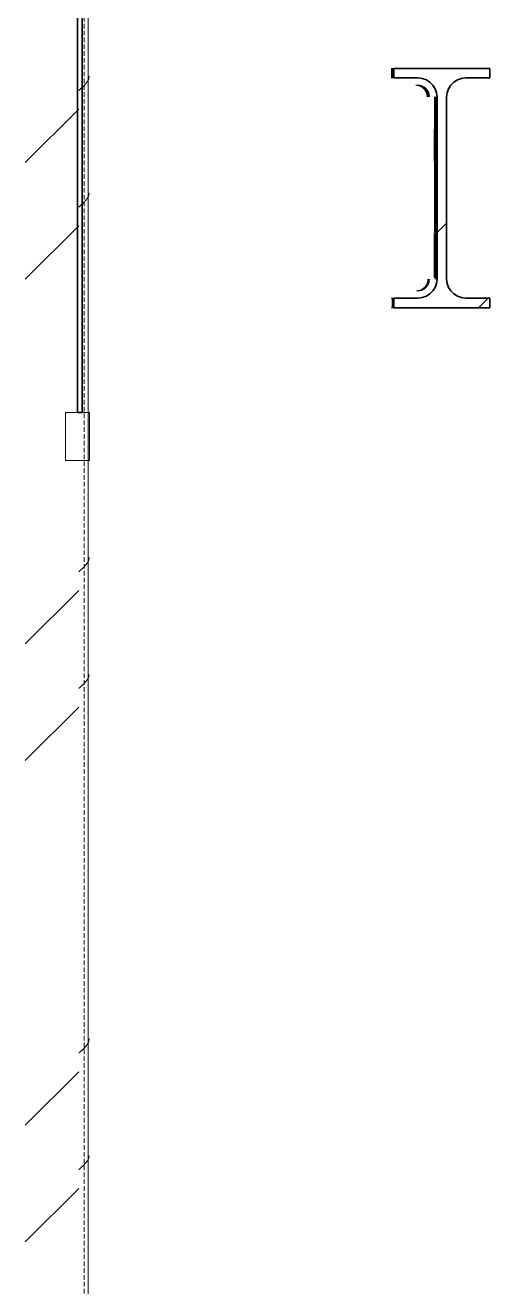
# Model space of a CAD drawing. Header units: centimetres. Extents: x -6111 to 13767, y -285 to 1600.
# Drawn here: x -3177.3 to -3128.8, y 426.7 to 558.5 of the extents above; entities that cross this region are included whole.
import ezdxf

# ---------------------------------------------------------------- set-up
doc = ezdxf.new("R2010")
doc.units = ezdxf.units.CM
doc.linetypes.add('Hidden', pattern=[0.714375, 0.47625, -0.238125])
for name, color, linetype, lineweight in [('A-WALL', 7, 'Continuous', 9), ('A-WALL-PATT', 7, 'Continuous', 35), ('S-BEAM', 7, 'Continuous', 9), ('S-COLS', 7, 'Continuous', 9)]:
    doc.layers.add(name, color=color, linetype=linetype, lineweight=lineweight)
pattern_1 = [(45, (0, 0), (-25.14472, 25.14472), []), (45, (0, 38.1), (-25.14472, 25.14472), [])]
pattern_2 = [(89.844, (-5444.159, 0), (-0.068259666, 25.14427905), []), (89.844, (-5444.159, 38.1), (-0.068259666, 25.14427905), [])]

# ---------------------------------------------------------------- blocks, each defined once
blk = doc.blocks.new('PQ_RVR_ARQ-01_ZZ_ZZ_MO_T_A_rvt-2-Elevación Eje 2')
at = {"layer": 'A-WALL-PATT', "lineweight": 9, "true_color": 0xeaeaea}
blk.add_hatch(color=254, dxfattribs=at).paths.add_polyline_path([(-5476.01, 513.03), (-5476.01, 518.03), (-5476.15, 518.03), (-5476.15, 513.03)])
at = {"layer": 'A-WALL', "color": 254, "lineweight": 35, "true_color": 0xcccccc}
for p, q in [((-5477.26, 974.21), (-5477.26, 518.03)), ((-5476.76, 518.03), (-5476.76, 974.35)), ((-5477.26, 518.03), (-5476.76, 518.03))]:
    blk.add_line(p, q, dxfattribs=at)
at = {"layer": 'A-WALL', "color": 254, "true_color": 0xcccccc}
for p, q in [((-5476.01, 518.03), (-5478.51, 518.03)), ((-5478.51, 518.03), (-5478.51, 513.03)), ((-5476.01, 513.03), (-5476.01, 518.03)), ((-5478.51, 513.03), (-5476.01, 513.03))]:
    blk.add_line(p, q, dxfattribs=at)
blk = doc.blocks.new('FP_72-Elevación Eje 2')
at = {"layer": 'S-BEAM', "color": 9, "true_color": 0xc0c0c0}
for p, q in [((-5440.96, 531.16), (-5440.94, 531.19)), ((-5440.94, 531.19), (-5440.92, 531.22)), ((-5440.93, 531.16), (-5440.91, 531.19)), ((-5440.92, 531.22), (-5440.9, 531.25)), ((-5440.91, 531.19), (-5440.89, 531.22)), ((-5440.9, 531.25), (-5440.88, 531.28)), ((-5440.89, 531.22), (-5440.87, 531.25)), ((-5440.88, 531.28), (-5440.85, 531.3)), ((-5440.87, 531.25), (-5440.85, 531.28)), ((-5440.85, 531.3), (-5440.84, 531.34)), ((-5440.85, 531.28), (-5440.83, 531.3)), ((-5440.84, 531.34), (-5440.82, 531.37)), ((-5440.84, 531.16), (-5440.82, 531.19)), ((-5440.83, 531.3), (-5440.81, 531.34)), ((-5440.82, 531.37), (-5440.8, 531.4)), ((-5440.82, 531.19), (-5440.8, 531.22)), ((-5440.81, 531.34), (-5440.79, 531.37)), ((-5440.81, 531.16), (-5440.79, 531.19)), ((-5440.8, 531.4), (-5440.78, 531.43)), ((-5440.8, 531.22), (-5440.78, 531.25)), ((-5440.79, 531.37), (-5440.77, 531.4)), ((-5440.79, 531.19), (-5440.77, 531.22)), ((-5440.78, 531.43), (-5440.77, 531.46)), ((-5440.78, 531.25), (-5440.75, 531.28)), ((-5440.77, 531.46), (-5440.75, 531.49)), ((-5440.77, 531.4), (-5440.75, 531.43)), ((-5440.77, 531.22), (-5440.75, 531.25)), ((-5440.75, 531.49), (-5440.74, 531.53)), ((-5440.75, 531.43), (-5440.74, 531.46)), ((-5440.75, 531.28), (-5440.73, 531.3)), ((-5440.75, 531.25), (-5440.73, 531.28)), ((-5440.74, 531.53), (-5440.73, 531.56)), ((-5440.74, 531.46), (-5440.72, 531.49)), ((-5440.73, 531.56), (-5440.71, 531.59)), ((-5440.73, 531.3), (-5440.72, 531.34)), ((-5440.73, 531.28), (-5440.71, 531.3)), ((-5440.72, 531.49), (-5440.71, 531.53)), ((-5440.72, 531.34), (-5440.7, 531.37)), ((-5440.71, 531.59), (-5440.7, 531.63)), ((-5440.71, 531.53), (-5440.7, 531.56)), ((-5440.71, 531.3), (-5440.69, 531.34)), ((-5440.7, 531.63), (-5440.69, 531.66)), ((-5440.7, 531.56), (-5440.68, 531.59)), ((-5440.7, 531.37), (-5440.68, 531.4)), ((-5440.69, 531.66), (-5440.68, 531.7)), ((-5440.69, 531.34), (-5440.67, 531.37)), ((-5440.68, 531.73), (-5440.67, 531.77)), ((-5440.68, 531.7), (-5440.68, 531.73)), ((-5440.68, 531.59), (-5440.67, 531.63)), ((-5440.68, 531.4), (-5440.66, 531.43)), ((-5440.67, 531.77), (-5440.66, 531.8)), ((-5440.67, 531.63), (-5440.66, 531.66)), ((-5440.67, 531.37), (-5440.65, 531.4)), ((-5440.66, 531.87), (-5440.65, 531.91)), ((-5440.66, 531.84), (-5440.66, 531.87)), ((-5440.66, 531.8), (-5440.66, 531.84)), ((-5440.66, 531.7), (-5440.65, 531.73)), ((-5440.66, 531.66), (-5440.66, 531.7)), ((-5440.66, 531.43), (-5440.65, 531.46)), ((-5440.65, 531.94), (-5440.65, 531.98)), ((-5440.65, 531.91), (-5440.65, 531.94)), ((-5440.65, 531.73), (-5440.64, 531.77)), ((-5440.65, 531.46), (-5440.63, 531.49)), ((-5440.65, 531.4), (-5440.63, 531.43)), ((-5440.64, 531.77), (-5440.63, 531.8)), ((-5440.63, 531.87), (-5440.62, 531.91)), ((-5440.63, 531.84), (-5440.63, 531.87)), ((-5440.63, 531.8), (-5440.63, 531.84)), ((-5440.63, 531.49), (-5440.62, 531.53)), ((-5440.63, 531.43), (-5440.62, 531.46)), ((-5440.62, 531.94), (-5440.62, 531.98)), ((-5440.62, 531.91), (-5440.62, 531.94)), ((-5440.62, 531.53), (-5440.61, 531.56)), ((-5440.62, 531.46), (-5440.6, 531.49)), ((-5440.61, 531.56), (-5440.59, 531.59)), ((-5440.6, 531.49), (-5440.59, 531.53)), ((-5440.59, 531.59), (-5440.58, 531.63)), ((-5440.59, 531.53), (-5440.58, 531.56)), ((-5440.58, 531.63), (-5440.57, 531.66)), ((-5440.58, 531.56), (-5440.56, 531.59)), ((-5440.57, 531.66), (-5440.56, 531.7)), ((-5440.56, 531.73), (-5440.55, 531.77)), ((-5440.56, 531.7), (-5440.56, 531.73)), ((-5440.56, 531.59), (-5440.55, 531.63)), ((-5440.55, 531.77), (-5440.54, 531.8)), ((-5440.55, 531.63), (-5440.54, 531.66)), ((-5440.54, 531.87), (-5440.53, 531.91)), ((-5440.54, 531.84), (-5440.54, 531.87)), ((-5440.54, 531.8), (-5440.54, 531.84)), ((-5440.54, 531.7), (-5440.53, 531.73)), ((-5440.54, 531.66), (-5440.54, 531.7)), ((-5440.53, 531.94), (-5440.53, 531.98)), ((-5440.53, 531.91), (-5440.53, 531.94)), ((-5440.53, 531.73), (-5440.52, 531.77)), ((-5440.52, 531.77), (-5440.51, 531.8)), ((-5440.51, 531.87), (-5440.5, 531.91)), ((-5440.51, 531.84), (-5440.51, 531.87)), ((-5440.51, 531.8), (-5440.51, 531.84)), ((-5440.5, 531.94), (-5440.5, 531.98)), ((-5440.5, 531.91), (-5440.5, 531.94)), ((-5441.85, 530.75), (-5441.81, 530.75)), ((-5441.82, 530.75), (-5441.78, 530.75)), ((-5441.81, 530.75), (-5441.78, 530.76)), ((-5441.78, 530.76), (-5441.74, 530.76)), ((-5441.78, 530.75), (-5441.75, 530.76)), ((-5441.75, 530.76), (-5441.71, 530.76)), ((-5441.74, 530.76), (-5441.71, 530.76)), ((-5441.73, 530.75), (-5441.69, 530.75)), ((-5441.71, 530.76), (-5441.67, 530.77)), ((-5441.71, 530.76), (-5441.68, 530.76)), ((-5441.7, 530.75), (-5441.66, 530.75)), ((-5441.69, 530.75), (-5441.66, 530.76)), ((-5441.68, 530.76), (-5441.64, 530.77)), ((-5441.67, 530.77), (-5441.64, 530.78)), ((-5441.66, 530.76), (-5441.62, 530.76)), ((-5441.66, 530.75), (-5441.63, 530.76)), ((-5441.64, 530.78), (-5441.6, 530.78)), ((-5441.64, 530.77), (-5441.61, 530.78)), ((-5441.63, 530.76), (-5441.59, 530.76)), ((-5441.62, 530.76), (-5441.59, 530.76)), ((-5441.61, 530.78), (-5441.57, 530.78)), ((-5441.6, 530.78), (-5441.57, 530.79)), ((-5441.59, 530.76), (-5441.55, 530.77)), ((-5441.59, 530.76), (-5441.56, 530.76)), ((-5441.57, 530.79), (-5441.53, 530.8)), ((-5441.57, 530.78), (-5441.54, 530.79)), ((-5441.56, 530.76), (-5441.52, 530.77)), ((-5441.55, 530.77), (-5441.52, 530.78)), ((-5441.54, 530.79), (-5441.5, 530.8)), ((-5441.53, 530.8), (-5441.5, 530.81)), ((-5441.52, 530.78), (-5441.48, 530.78)), ((-5441.52, 530.77), (-5441.49, 530.78)), ((-5441.5, 530.81), (-5441.46, 530.83)), ((-5441.5, 530.8), (-5441.47, 530.81)), ((-5441.49, 530.78), (-5441.45, 530.78)), ((-5441.48, 530.78), (-5441.45, 530.79)), ((-5441.47, 530.81), (-5441.43, 530.83)), ((-5441.46, 530.83), (-5441.43, 530.84)), ((-5441.45, 530.79), (-5441.41, 530.8)), ((-5441.45, 530.78), (-5441.42, 530.79)), ((-5441.43, 530.84), (-5441.4, 530.85)), ((-5441.43, 530.83), (-5441.4, 530.84)), ((-5441.42, 530.79), (-5441.38, 530.8)), ((-5441.41, 530.8), (-5441.38, 530.81)), ((-5441.4, 530.85), (-5441.36, 530.87)), ((-5441.4, 530.84), (-5441.37, 530.85)), ((-5441.38, 530.81), (-5441.34, 530.83)), ((-5441.38, 530.8), (-5441.35, 530.81)), ((-5441.37, 530.85), (-5441.34, 530.87)), ((-5441.36, 530.87), (-5441.33, 530.88)), ((-5441.35, 530.81), (-5441.31, 530.83)), ((-5441.34, 530.87), (-5441.3, 530.88)), ((-5441.34, 530.83), (-5441.31, 530.84)), ((-5441.33, 530.88), (-5441.3, 530.9)), ((-5441.31, 530.84), (-5441.28, 530.85)), ((-5441.31, 530.83), (-5441.28, 530.84)), ((-5441.3, 530.9), (-5441.27, 530.92)), ((-5441.3, 530.88), (-5441.27, 530.9)), ((-5441.28, 530.85), (-5441.24, 530.87)), ((-5441.28, 530.84), (-5441.25, 530.85)), ((-5441.27, 530.92), (-5441.24, 530.93)), ((-5441.27, 530.9), (-5441.24, 530.92)), ((-5441.25, 530.85), (-5441.22, 530.87)), ((-5441.24, 530.93), (-5441.21, 530.95)), ((-5441.24, 530.92), (-5441.21, 530.93)), ((-5441.24, 530.87), (-5441.21, 530.88)), ((-5441.22, 530.87), (-5441.18, 530.88)), ((-5441.21, 530.95), (-5441.18, 530.97)), ((-5441.21, 530.93), (-5441.18, 530.95)), ((-5441.21, 530.88), (-5441.18, 530.9)), ((-5441.18, 530.97), (-5441.15, 530.99)), ((-5441.18, 530.95), (-5441.15, 530.97)), ((-5441.18, 530.9), (-5441.15, 530.92)), ((-5441.18, 530.88), (-5441.15, 530.9)), ((-5441.15, 530.99), (-5441.12, 531.02)), ((-5441.15, 530.97), (-5441.12, 530.99)), ((-5441.15, 530.92), (-5441.12, 530.93)), ((-5441.15, 530.9), (-5441.12, 530.92)), ((-5441.12, 531.02), (-5441.09, 531.04)), ((-5441.12, 530.99), (-5441.09, 531.02)), ((-5441.12, 530.93), (-5441.09, 530.95)), ((-5441.12, 530.92), (-5441.09, 530.93)), ((-5441.09, 531.04), (-5441.07, 531.06)), ((-5441.09, 531.02), (-5441.06, 531.04)), ((-5441.09, 530.95), (-5441.06, 530.97)), ((-5441.09, 530.93), (-5441.06, 530.95)), ((-5441.07, 531.06), (-5441.04, 531.09)), ((-5441.06, 531.04), (-5441.04, 531.06)), ((-5441.06, 530.97), (-5441.03, 530.99)), ((-5441.06, 530.95), (-5441.03, 530.97)), ((-5441.04, 531.09), (-5441.01, 531.11)), ((-5441.04, 531.06), (-5441.01, 531.09)), ((-5441.03, 530.99), (-5441, 531.02)), ((-5441.03, 530.97), (-5441, 530.99)), ((-5441.01, 531.11), (-5440.99, 531.14)), ((-5441.01, 531.09), (-5440.98, 531.11)), ((-5441, 531.02), (-5440.97, 531.04)), ((-5441, 530.99), (-5440.97, 531.02)), ((-5440.99, 531.14), (-5440.96, 531.16)), ((-5440.98, 531.11), (-5440.96, 531.14)), ((-5440.97, 531.04), (-5440.95, 531.06)), ((-5440.97, 531.02), (-5440.94, 531.04)), ((-5440.96, 531.14), (-5440.93, 531.16)), ((-5440.95, 531.06), (-5440.92, 531.09)), ((-5440.94, 531.04), (-5440.92, 531.06)), ((-5440.92, 531.09), (-5440.89, 531.11)), ((-5440.92, 531.06), (-5440.89, 531.09)), ((-5440.89, 531.11), (-5440.87, 531.14)), ((-5440.89, 531.09), (-5440.86, 531.11)), ((-5440.87, 531.14), (-5440.84, 531.16)), ((-5440.86, 531.11), (-5440.84, 531.14)), ((-5440.84, 531.14), (-5440.81, 531.16))]:
    blk.add_line(p, q, dxfattribs=at)
blk = doc.blocks.new('FP_73-Elevación Eje 2')
at = {"layer": 'S-BEAM', "color": 9, "true_color": 0xc0c0c0}
for p, q in [((-5441.89, 552.25), (-5441.93, 552.25)), ((-5441.86, 552.24), (-5441.89, 552.25)), ((-5441.82, 552.24), (-5441.86, 552.24)), ((-5441.8, 552.25), (-5441.84, 552.25)), ((-5441.79, 552.24), (-5441.82, 552.24)), ((-5441.77, 552.25), (-5441.81, 552.25)), ((-5441.77, 552.24), (-5441.8, 552.25)), ((-5441.75, 552.23), (-5441.79, 552.24)), ((-5441.74, 552.24), (-5441.77, 552.25)), ((-5441.73, 552.24), (-5441.77, 552.24)), ((-5441.71, 552.22), (-5441.75, 552.23)), ((-5441.7, 552.24), (-5441.74, 552.24)), ((-5441.69, 552.24), (-5441.73, 552.24)), ((-5441.68, 552.25), (-5441.72, 552.25)), ((-5441.68, 552.22), (-5441.71, 552.22)), ((-5441.67, 552.24), (-5441.7, 552.24)), ((-5441.65, 552.25), (-5441.69, 552.25)), ((-5441.66, 552.23), (-5441.69, 552.24)), ((-5441.65, 552.24), (-5441.68, 552.25)), ((-5441.65, 552.21), (-5441.68, 552.22)), ((-5441.63, 552.23), (-5441.67, 552.24)), ((-5441.62, 552.22), (-5441.66, 552.23)), ((-5441.62, 552.24), (-5441.65, 552.25)), ((-5441.61, 552.24), (-5441.65, 552.24)), ((-5441.61, 552.2), (-5441.65, 552.21)), ((-5441.6, 552.22), (-5441.63, 552.23)), ((-5441.58, 552.24), (-5441.62, 552.24)), ((-5441.59, 552.22), (-5441.62, 552.22)), ((-5441.57, 552.24), (-5441.61, 552.24)), ((-5441.58, 552.19), (-5441.61, 552.2)), ((-5441.56, 552.22), (-5441.6, 552.22)), ((-5441.55, 552.21), (-5441.59, 552.22)), ((-5441.55, 552.24), (-5441.58, 552.24)), ((-5441.54, 552.17), (-5441.58, 552.19)), ((-5441.54, 552.23), (-5441.57, 552.24)), ((-5441.53, 552.21), (-5441.56, 552.22)), ((-5441.51, 552.23), (-5441.55, 552.24)), ((-5441.52, 552.2), (-5441.55, 552.21)), ((-5441.5, 552.22), (-5441.54, 552.23)), ((-5441.51, 552.16), (-5441.54, 552.17)), ((-5441.49, 552.2), (-5441.53, 552.21)), ((-5441.49, 552.19), (-5441.52, 552.2)), ((-5441.48, 552.22), (-5441.51, 552.23)), ((-5441.48, 552.15), (-5441.51, 552.16)), ((-5441.47, 552.22), (-5441.5, 552.22)), ((-5441.46, 552.19), (-5441.49, 552.2)), ((-5441.45, 552.17), (-5441.49, 552.19)), ((-5441.44, 552.22), (-5441.48, 552.22)), ((-5441.45, 552.13), (-5441.48, 552.15)), ((-5441.44, 552.21), (-5441.47, 552.22)), ((-5441.42, 552.17), (-5441.46, 552.19)), ((-5441.42, 552.16), (-5441.45, 552.17)), ((-5441.41, 552.12), (-5441.45, 552.13)), ((-5441.41, 552.21), (-5441.44, 552.22)), ((-5441.4, 552.2), (-5441.44, 552.21)), ((-5441.39, 552.16), (-5441.42, 552.17)), ((-5441.39, 552.15), (-5441.42, 552.16)), ((-5441.37, 552.2), (-5441.41, 552.21)), ((-5441.38, 552.1), (-5441.41, 552.12)), ((-5441.37, 552.19), (-5441.4, 552.2)), ((-5441.36, 552.15), (-5441.39, 552.16)), ((-5441.35, 552.13), (-5441.39, 552.15)), ((-5441.35, 552.08), (-5441.38, 552.1)), ((-5441.34, 552.19), (-5441.37, 552.2)), ((-5441.33, 552.17), (-5441.37, 552.19)), ((-5441.33, 552.13), (-5441.36, 552.15)), ((-5441.32, 552.12), (-5441.35, 552.13)), ((-5441.32, 552.07), (-5441.35, 552.08)), ((-5441.3, 552.17), (-5441.34, 552.19)), ((-5441.3, 552.16), (-5441.33, 552.17)), ((-5441.29, 552.12), (-5441.33, 552.13)), ((-5441.29, 552.1), (-5441.32, 552.12)), ((-5441.29, 552.05), (-5441.32, 552.07)), ((-5441.27, 552.16), (-5441.3, 552.17)), ((-5441.27, 552.15), (-5441.3, 552.16)), ((-5441.26, 552.1), (-5441.29, 552.12)), ((-5441.26, 552.08), (-5441.29, 552.1)), ((-5441.26, 552.03), (-5441.29, 552.05)), ((-5441.24, 552.15), (-5441.27, 552.16)), ((-5441.23, 552.13), (-5441.27, 552.15)), ((-5441.23, 552.08), (-5441.26, 552.1)), ((-5441.23, 552.07), (-5441.26, 552.08)), ((-5441.23, 552.01), (-5441.26, 552.03)), ((-5441.21, 552.13), (-5441.24, 552.15)), ((-5441.2, 552.12), (-5441.23, 552.13)), ((-5441.2, 552.07), (-5441.23, 552.08)), ((-5441.2, 552.05), (-5441.23, 552.07)), ((-5441.2, 551.98), (-5441.23, 552.01)), ((-5441.17, 552.12), (-5441.21, 552.13)), ((-5441.17, 552.1), (-5441.2, 552.12)), ((-5441.17, 552.05), (-5441.2, 552.07)), ((-5441.17, 552.03), (-5441.2, 552.05)), ((-5441.18, 551.96), (-5441.2, 551.98)), ((-5441.15, 551.94), (-5441.18, 551.96)), ((-5441.14, 552.1), (-5441.17, 552.12)), ((-5441.14, 552.08), (-5441.17, 552.1)), ((-5441.14, 552.03), (-5441.17, 552.05)), ((-5441.14, 552.01), (-5441.17, 552.03)), ((-5441.12, 551.91), (-5441.15, 551.94)), ((-5441.11, 552.08), (-5441.14, 552.1)), ((-5441.11, 552.07), (-5441.14, 552.08)), ((-5441.11, 552.01), (-5441.14, 552.03)), ((-5441.11, 551.98), (-5441.14, 552.01)), ((-5441.1, 551.89), (-5441.12, 551.91)), ((-5441.08, 552.07), (-5441.11, 552.08)), ((-5441.08, 552.05), (-5441.11, 552.07)), ((-5441.08, 551.98), (-5441.11, 552.01)), ((-5441.08, 551.96), (-5441.11, 551.98)), ((-5441.07, 551.86), (-5441.1, 551.89)), ((-5441.05, 552.05), (-5441.08, 552.07)), ((-5441.05, 552.03), (-5441.08, 552.05)), ((-5441.06, 551.96), (-5441.08, 551.98)), ((-5441.06, 551.94), (-5441.08, 551.96)), ((-5441.05, 551.84), (-5441.07, 551.86)), ((-5441.03, 551.94), (-5441.06, 551.96)), ((-5441.03, 551.91), (-5441.06, 551.94)), ((-5441.02, 552.03), (-5441.05, 552.05)), ((-5441.02, 552.01), (-5441.05, 552.03)), ((-5441.02, 551.81), (-5441.05, 551.84)), ((-5441, 551.91), (-5441.03, 551.94)), ((-5441.01, 551.89), (-5441.03, 551.91)), ((-5440.99, 552.01), (-5441.02, 552.03)), ((-5440.99, 551.98), (-5441.02, 552.01)), ((-5441, 551.78), (-5441.02, 551.81)), ((-5440.98, 551.86), (-5441.01, 551.89)), ((-5440.98, 551.89), (-5441, 551.91)), ((-5440.98, 551.75), (-5441, 551.78)), ((-5440.96, 551.98), (-5440.99, 552.01)), ((-5440.97, 551.96), (-5440.99, 551.98)), ((-5440.95, 551.86), (-5440.98, 551.89)), ((-5440.96, 551.84), (-5440.98, 551.86)), ((-5440.96, 551.72), (-5440.98, 551.75)), ((-5440.94, 551.94), (-5440.97, 551.96)), ((-5440.94, 551.96), (-5440.96, 551.98)), ((-5440.93, 551.81), (-5440.96, 551.84)), ((-5440.94, 551.7), (-5440.96, 551.72)), ((-5440.93, 551.84), (-5440.95, 551.86)), ((-5440.91, 551.94), (-5440.94, 551.96)), ((-5440.91, 551.91), (-5440.94, 551.94)), ((-5440.92, 551.66), (-5440.94, 551.7)), ((-5440.91, 551.81), (-5440.93, 551.84)), ((-5440.91, 551.78), (-5440.93, 551.81)), ((-5440.9, 551.63), (-5440.92, 551.66)), ((-5440.88, 551.91), (-5440.91, 551.94)), ((-5440.89, 551.89), (-5440.91, 551.91)), ((-5440.88, 551.78), (-5440.91, 551.81)), ((-5440.89, 551.75), (-5440.91, 551.78)), ((-5440.89, 551.6), (-5440.9, 551.63)), ((-5440.86, 551.86), (-5440.89, 551.89)), ((-5440.87, 551.72), (-5440.89, 551.75)), ((-5440.87, 551.57), (-5440.89, 551.6)), ((-5440.86, 551.89), (-5440.88, 551.91)), ((-5440.86, 551.75), (-5440.88, 551.78)), ((-5440.85, 551.7), (-5440.87, 551.72)), ((-5440.85, 551.54), (-5440.87, 551.57)), ((-5440.83, 551.86), (-5440.86, 551.89)), ((-5440.84, 551.84), (-5440.86, 551.86)), ((-5440.84, 551.72), (-5440.86, 551.75)), ((-5440.83, 551.66), (-5440.85, 551.7)), ((-5440.84, 551.51), (-5440.85, 551.54)), ((-5440.81, 551.81), (-5440.84, 551.84)), ((-5440.82, 551.7), (-5440.84, 551.72)), ((-5440.83, 551.47), (-5440.84, 551.51)), ((-5440.81, 551.84), (-5440.83, 551.86)), ((-5440.81, 551.63), (-5440.83, 551.66)), ((-5440.81, 551.44), (-5440.83, 551.47)), ((-5440.8, 551.66), (-5440.82, 551.7)), ((-5440.79, 551.81), (-5440.81, 551.84)), ((-5440.79, 551.78), (-5440.81, 551.81)), ((-5440.79, 551.6), (-5440.81, 551.63)), ((-5440.8, 551.41), (-5440.81, 551.44)), ((-5440.78, 551.63), (-5440.8, 551.66)), ((-5440.79, 551.37), (-5440.8, 551.41)), ((-5440.76, 551.78), (-5440.79, 551.81)), ((-5440.77, 551.75), (-5440.79, 551.78)), ((-5440.78, 551.57), (-5440.79, 551.6)), ((-5440.78, 551.34), (-5440.79, 551.37)), ((-5440.77, 551.6), (-5440.78, 551.63)), ((-5440.76, 551.54), (-5440.78, 551.57)), ((-5440.77, 551.3), (-5440.78, 551.34)), ((-5440.75, 551.72), (-5440.77, 551.75)), ((-5440.75, 551.57), (-5440.77, 551.6)), ((-5440.76, 551.27), (-5440.77, 551.3)), ((-5440.74, 551.75), (-5440.76, 551.78)), ((-5440.75, 551.51), (-5440.76, 551.54)), ((-5440.76, 551.23), (-5440.76, 551.27)), ((-5440.75, 551.2), (-5440.76, 551.23)), ((-5440.73, 551.7), (-5440.75, 551.72)), ((-5440.73, 551.54), (-5440.75, 551.57)), ((-5440.73, 551.47), (-5440.75, 551.51)), ((-5440.75, 551.16), (-5440.75, 551.2)), ((-5440.74, 551.13), (-5440.75, 551.16)), ((-5440.72, 551.72), (-5440.74, 551.75)), ((-5440.74, 551.09), (-5440.74, 551.13)), ((-5440.74, 551.06), (-5440.74, 551.09)), ((-5440.74, 551.02), (-5440.74, 551.06)), ((-5440.71, 551.66), (-5440.73, 551.7)), ((-5440.72, 551.51), (-5440.73, 551.54)), ((-5440.72, 551.44), (-5440.73, 551.47)), ((-5440.7, 551.7), (-5440.72, 551.72)), ((-5440.71, 551.47), (-5440.72, 551.51)), ((-5440.71, 551.41), (-5440.72, 551.44)), ((-5440.69, 551.63), (-5440.71, 551.66)), ((-5440.69, 551.44), (-5440.71, 551.47)), ((-5440.7, 551.37), (-5440.71, 551.41)), ((-5440.68, 551.66), (-5440.7, 551.7)), ((-5440.69, 551.34), (-5440.7, 551.37)), ((-5440.68, 551.6), (-5440.69, 551.63)), ((-5440.68, 551.41), (-5440.69, 551.44)), ((-5440.68, 551.3), (-5440.69, 551.34)), ((-5440.66, 551.63), (-5440.68, 551.66)), ((-5440.66, 551.57), (-5440.68, 551.6)), ((-5440.67, 551.37), (-5440.68, 551.41)), ((-5440.67, 551.27), (-5440.68, 551.3)), ((-5440.66, 551.34), (-5440.67, 551.37)), ((-5440.67, 551.23), (-5440.67, 551.27)), ((-5440.66, 551.2), (-5440.67, 551.23)), ((-5440.65, 551.6), (-5440.66, 551.63)), ((-5440.64, 551.54), (-5440.66, 551.57)), ((-5440.65, 551.3), (-5440.66, 551.34)), ((-5440.66, 551.16), (-5440.66, 551.2)), ((-5440.65, 551.13), (-5440.66, 551.16)), ((-5440.63, 551.57), (-5440.65, 551.6)), ((-5440.65, 551.27), (-5440.65, 551.3)), ((-5440.64, 551.23), (-5440.65, 551.27)), ((-5440.65, 551.09), (-5440.65, 551.13)), ((-5440.65, 551.06), (-5440.65, 551.09)), ((-5440.65, 551.02), (-5440.65, 551.06)), ((-5440.63, 551.51), (-5440.64, 551.54)), ((-5440.63, 551.2), (-5440.64, 551.23)), ((-5440.61, 551.54), (-5440.63, 551.57)), ((-5440.62, 551.47), (-5440.63, 551.51)), ((-5440.63, 551.16), (-5440.63, 551.2)), ((-5440.62, 551.13), (-5440.63, 551.16)), ((-5440.6, 551.44), (-5440.62, 551.47)), ((-5440.62, 551.09), (-5440.62, 551.13)), ((-5440.62, 551.06), (-5440.62, 551.09)), ((-5440.62, 551.02), (-5440.62, 551.06)), ((-5440.6, 551.51), (-5440.61, 551.54)), ((-5440.59, 551.47), (-5440.6, 551.51)), ((-5440.59, 551.41), (-5440.6, 551.44)), ((-5440.57, 551.44), (-5440.59, 551.47)), ((-5440.58, 551.37), (-5440.59, 551.41)), ((-5440.57, 551.34), (-5440.58, 551.37)), ((-5440.56, 551.41), (-5440.57, 551.44)), ((-5440.56, 551.3), (-5440.57, 551.34)), ((-5440.55, 551.37), (-5440.56, 551.41)), ((-5440.55, 551.27), (-5440.56, 551.3)), ((-5440.54, 551.34), (-5440.55, 551.37)), ((-5440.55, 551.23), (-5440.55, 551.27)), ((-5440.54, 551.2), (-5440.55, 551.23)), ((-5440.53, 551.3), (-5440.54, 551.34)), ((-5440.54, 551.16), (-5440.54, 551.2)), ((-5440.53, 551.13), (-5440.54, 551.16)), ((-5440.53, 551.27), (-5440.53, 551.3)), ((-5440.52, 551.23), (-5440.53, 551.27)), ((-5440.53, 551.09), (-5440.53, 551.13)), ((-5440.53, 551.06), (-5440.53, 551.09)), ((-5440.53, 551.02), (-5440.53, 551.06)), ((-5440.51, 551.2), (-5440.52, 551.23)), ((-5440.51, 551.16), (-5440.51, 551.2)), ((-5440.51, 551.13), (-5440.51, 551.16)), ((-5440.5, 551.09), (-5440.51, 551.13)), ((-5440.5, 551.06), (-5440.5, 551.09)), ((-5440.5, 551.02), (-5440.5, 551.06))]:
    blk.add_line(p, q, dxfattribs=at)
blk = doc.blocks.new('M_W Shapes - 150 x 250-1747962-Elevación Eje 2')
at = {"layer": 'S-BEAM', "true_color": 0xc0c0c0}
h = blk.add_hatch(dxfattribs=at)
h.set_pattern_fill('FP_27', color=9, style=0, pattern_type=2)
h.set_pattern_definition(pattern_2)
h.paths.add_polyline_path([(-5444.2, 553), (-5444.2, 554), (-5444.49, 554), (-5444.49, 553)])
h = blk.add_hatch(dxfattribs=at)
h.set_pattern_fill('FP_3', color=9, style=0, pattern_type=2)
h.set_pattern_definition(pattern_1)
h.paths.add_polyline_path([(-5440.94, 529), (-5434.2, 529), (-5434.2, 530), (-5437.16, 530.05), (-5437.95, 530.43), (-5438.5, 531.12), (-5438.7, 531.98), (-5438.65, 551.46), (-5438.27, 552.25), (-5437.58, 552.8), (-5436.72, 553), (-5434.2, 553), (-5434.2, 554), (-5444.2, 554), (-5444.2, 553), (-5441.24, 552.95), (-5440.44, 552.57), (-5439.9, 551.88), (-5439.7, 551.02), (-5439.75, 531.54), (-5440.13, 530.75), (-5440.82, 530.2), (-5441.68, 530), (-5444.2, 530), (-5444.2, 529)])
h = blk.add_hatch(dxfattribs=at)
h.set_pattern_fill('FP_26', color=9, style=0, pattern_type=2)
h.set_pattern_definition([(89.844, (-5439.659, 0), (-0.068259666, 25.14427905), []), (89.844, (-5439.659, 38.1), (-0.068259666, 25.14427905), [])])
h.paths.add_polyline_path([(-5439.99, 531.98), (-5439.7, 531.98), (-5439.75, 551.02), (-5439.99, 551.02), (-5439.99, 532.56)])
h = blk.add_hatch(dxfattribs=at)
h.set_pattern_fill('FP_27', color=9, style=0, pattern_type=2)
h.set_pattern_definition(pattern_2)
edge = h.paths.add_edge_path()
edge.add_line((-5444.49, 529), (-5444.2, 529))
edge.add_line((-5444.2, 529), (-5444.2, 530))
edge.add_line((-5444.2, 530), (-5444.49, 530))
at = {"layer": 'S-BEAM'}
for p, q in [((-5444.2, 554), (-5444.49, 554)), ((-5444.2, 553), (-5444.49, 553)), ((-5444.49, 530), (-5444.2, 530)), ((-5444.2, 529), (-5444.49, 529))]:
    blk.add_line(p, q, dxfattribs=at)
at = {"layer": 'S-BEAM', "lineweight": 35}
for p, q in [((-5434.2, 554), (-5444.2, 554)), ((-5444.2, 554), (-5444.2, 553)), ((-5434.2, 553), (-5434.2, 554)), ((-5444.2, 553), (-5441.68, 553)), ((-5436.72, 553), (-5434.2, 553)), ((-5439.7, 551.02), (-5439.7, 531.98)), ((-5438.7, 531.98), (-5438.7, 551.02)), ((-5441.68, 530), (-5444.2, 530)), ((-5444.2, 530), (-5444.2, 529)), ((-5434.2, 530), (-5436.72, 530)), ((-5434.2, 529), (-5434.2, 530)), ((-5444.2, 529), (-5434.2, 529))]:
    blk.add_line(p, q, dxfattribs=at)
at = {"layer": 'S-BEAM', "lineweight": 35, "flags": 128}
for points in [[(-5441.68, 553), (-5441.24, 552.95), (-5440.82, 552.8), (-5440.44, 552.57), (-5440.13, 552.25), (-5439.9, 551.88), (-5439.75, 551.46), (-5439.7, 551.02)], [(-5438.7, 551.02), (-5438.65, 551.46), (-5438.5, 551.88), (-5438.27, 552.25), (-5437.95, 552.57), (-5437.58, 552.8), (-5437.16, 552.95), (-5436.72, 553)], [(-5439.7, 531.98), (-5439.75, 531.54), (-5439.9, 531.12), (-5440.13, 530.75), (-5440.44, 530.43), (-5440.82, 530.2), (-5441.24, 530.05), (-5441.68, 530)], [(-5436.72, 530), (-5437.16, 530.05), (-5437.58, 530.2), (-5437.95, 530.43), (-5438.27, 530.75), (-5438.5, 531.12), (-5438.65, 531.54), (-5438.7, 531.98)]]:
    blk.add_lwpolyline(points, dxfattribs=at)
at = {"layer": 'S-BEAM'}
for name in ['FP_73-Elevación Eje 2', 'FP_72-Elevación Eje 2']:
    blk.add_blockref(name, (0, 0), dxfattribs=at)
blk = doc.blocks.new('FP_86-Elevación Eje 2')
at = {"layer": 'S-COLS'}
blk.add_line((-5476.15, 46.02), (-5476.15, 620.8), dxfattribs=at)
at = {"layer": 'S-COLS', "color": 9, "true_color": 0xc0c0c0}
for p, q in [((-5476.51, 552.26), (-5476.49, 552.29)), ((-5476.49, 552.29), (-5476.47, 552.31)), ((-5476.47, 552.31), (-5476.45, 552.33)), ((-5476.45, 552.33), (-5476.43, 552.36)), ((-5476.43, 552.36), (-5476.41, 552.38)), ((-5476.41, 552.38), (-5476.39, 552.4)), ((-5476.39, 552.4), (-5476.37, 552.43)), ((-5476.37, 552.43), (-5476.35, 552.45)), ((-5476.35, 552.45), (-5476.33, 552.47)), ((-5476.33, 552.47), (-5476.31, 552.5)), ((-5476.31, 552.5), (-5476.3, 552.52)), ((-5476.3, 552.52), (-5476.28, 552.54)), ((-5476.28, 552.54), (-5476.26, 552.57)), ((-5476.26, 552.57), (-5476.25, 552.59)), ((-5476.25, 552.59), (-5476.23, 552.61)), ((-5476.23, 552.61), (-5476.22, 552.64)), ((-5476.22, 552.64), (-5476.2, 552.66)), ((-5476.2, 552.66), (-5476.19, 552.68)), ((-5476.19, 552.68), (-5476.18, 552.71)), ((-5476.18, 552.71), (-5476.16, 552.73)), ((-5476.16, 552.73), (-5476.15, 552.75)), ((-5476.15, 552.75), (-5476.14, 552.78)), ((-5476.14, 552.78), (-5476.13, 552.8)), ((-5476.13, 552.8), (-5476.12, 552.82)), ((-5476.12, 552.82), (-5476.11, 552.85)), ((-5476.11, 552.85), (-5476.1, 552.87)), ((-5476.1, 552.87), (-5476.09, 552.89)), ((-5476.09, 552.89), (-5476.08, 552.92)), ((-5476.08, 552.94), (-5476.07, 552.96)), ((-5476.08, 552.92), (-5476.08, 552.94)), ((-5476.07, 552.96), (-5476.06, 552.99)), ((-5476.06, 553.01), (-5476.05, 553.03)), ((-5476.06, 552.99), (-5476.06, 553.01)), ((-5476.05, 553.08), (-5476.04, 553.1)), ((-5476.05, 553.06), (-5476.05, 553.08)), ((-5476.05, 553.03), (-5476.05, 553.06)), ((-5476.04, 553.15), (-5476.04, 553.17)), ((-5476.04, 553.13), (-5476.04, 553.15)), ((-5476.04, 553.1), (-5476.04, 553.13)), ((-5477.1, 551.7), (-5477.08, 551.73)), ((-5477.08, 551.73), (-5477.05, 551.75)), ((-5477.05, 551.75), (-5477.03, 551.77)), ((-5477.03, 551.77), (-5477, 551.8)), ((-5477, 551.8), (-5476.97, 551.82)), ((-5476.97, 551.82), (-5476.95, 551.84)), ((-5476.95, 551.84), (-5476.92, 551.87)), ((-5476.92, 551.87), (-5476.9, 551.89)), ((-5476.9, 551.89), (-5476.87, 551.91)), ((-5476.87, 551.91), (-5476.85, 551.94)), ((-5476.85, 551.94), (-5476.82, 551.96)), ((-5476.82, 551.96), (-5476.79, 551.98)), ((-5476.79, 551.98), (-5476.77, 552.01)), ((-5476.77, 552.01), (-5476.75, 552.03)), ((-5476.75, 552.03), (-5476.72, 552.05)), ((-5476.72, 552.05), (-5476.7, 552.08)), ((-5476.7, 552.08), (-5476.67, 552.1)), ((-5476.67, 552.1), (-5476.65, 552.12)), ((-5476.65, 552.12), (-5476.62, 552.15)), ((-5476.62, 552.15), (-5476.6, 552.17)), ((-5476.6, 552.17), (-5476.58, 552.19)), ((-5476.58, 552.19), (-5476.56, 552.22)), ((-5476.56, 552.22), (-5476.53, 552.24)), ((-5476.53, 552.24), (-5476.51, 552.26)), ((-5476.25, 540.4), (-5476.23, 540.42)), ((-5476.23, 540.42), (-5476.22, 540.45)), ((-5476.22, 540.45), (-5476.2, 540.47)), ((-5476.2, 540.47), (-5476.19, 540.49)), ((-5476.19, 540.49), (-5476.18, 540.52)), ((-5476.18, 540.52), (-5476.16, 540.54)), ((-5476.16, 540.54), (-5476.15, 540.56)), ((-5476.15, 540.56), (-5476.14, 540.59)), ((-5476.14, 540.59), (-5476.13, 540.61)), ((-5476.13, 540.61), (-5476.12, 540.63)), ((-5476.12, 540.63), (-5476.11, 540.66)), ((-5476.11, 540.66), (-5476.1, 540.68)), ((-5476.1, 540.68), (-5476.09, 540.7)), ((-5476.09, 540.7), (-5476.08, 540.73)), ((-5476.08, 540.75), (-5476.07, 540.77)), ((-5476.08, 540.73), (-5476.08, 540.75)), ((-5476.07, 540.77), (-5476.06, 540.8)), ((-5476.06, 540.82), (-5476.05, 540.84)), ((-5476.06, 540.8), (-5476.06, 540.82)), ((-5476.05, 540.89), (-5476.04, 540.91)), ((-5476.05, 540.87), (-5476.05, 540.89)), ((-5476.05, 540.84), (-5476.05, 540.87)), ((-5476.04, 540.96), (-5476.04, 540.98)), ((-5476.04, 540.94), (-5476.04, 540.96)), ((-5476.04, 540.91), (-5476.04, 540.94)), ((-5477.1, 539.51), (-5477.08, 539.54)), ((-5477.08, 539.54), (-5477.05, 539.56)), ((-5477.05, 539.56), (-5477.03, 539.58)), ((-5477.03, 539.58), (-5477, 539.61)), ((-5477, 539.61), (-5476.97, 539.63)), ((-5476.97, 539.63), (-5476.95, 539.65)), ((-5476.95, 539.65), (-5476.92, 539.68)), ((-5476.92, 539.68), (-5476.9, 539.7)), ((-5476.9, 539.7), (-5476.87, 539.72)), ((-5476.87, 539.72), (-5476.85, 539.75)), ((-5476.85, 539.75), (-5476.82, 539.77)), ((-5476.82, 539.77), (-5476.79, 539.79)), ((-5476.79, 539.79), (-5476.77, 539.82)), ((-5476.77, 539.82), (-5476.75, 539.84)), ((-5476.75, 539.84), (-5476.72, 539.86)), ((-5476.72, 539.86), (-5476.7, 539.89)), ((-5476.7, 539.89), (-5476.67, 539.91)), ((-5476.67, 539.91), (-5476.65, 539.93)), ((-5476.65, 539.93), (-5476.62, 539.96)), ((-5476.62, 539.96), (-5476.6, 539.98)), ((-5476.6, 539.98), (-5476.58, 540)), ((-5476.58, 540), (-5476.56, 540.03)), ((-5476.56, 540.03), (-5476.53, 540.05)), ((-5476.53, 540.05), (-5476.51, 540.07)), ((-5476.51, 540.07), (-5476.49, 540.1)), ((-5476.49, 540.1), (-5476.47, 540.12)), ((-5476.47, 540.12), (-5476.45, 540.14)), ((-5476.45, 540.14), (-5476.43, 540.17)), ((-5476.43, 540.17), (-5476.41, 540.19)), ((-5476.41, 540.19), (-5476.39, 540.21)), ((-5476.39, 540.21), (-5476.37, 540.24)), ((-5476.37, 540.24), (-5476.35, 540.26)), ((-5476.35, 540.26), (-5476.33, 540.28)), ((-5476.33, 540.28), (-5476.31, 540.31)), ((-5476.31, 540.31), (-5476.3, 540.33)), ((-5476.3, 540.33), (-5476.28, 540.35)), ((-5476.28, 540.35), (-5476.26, 540.38)), ((-5476.26, 540.38), (-5476.25, 540.4)), ((-5476.35, 502.16), (-5476.33, 502.18)), ((-5476.33, 502.18), (-5476.31, 502.21)), ((-5476.31, 502.21), (-5476.3, 502.23)), ((-5476.3, 502.23), (-5476.28, 502.25)), ((-5476.28, 502.25), (-5476.26, 502.28)), ((-5476.26, 502.28), (-5476.25, 502.3)), ((-5476.25, 502.3), (-5476.23, 502.32)), ((-5476.23, 502.32), (-5476.22, 502.35)), ((-5476.22, 502.35), (-5476.2, 502.37)), ((-5476.2, 502.37), (-5476.19, 502.39)), ((-5476.19, 502.39), (-5476.18, 502.42)), ((-5476.18, 502.42), (-5476.16, 502.44)), ((-5476.16, 502.44), (-5476.15, 502.46)), ((-5476.15, 502.46), (-5476.14, 502.49)), ((-5476.14, 502.49), (-5476.13, 502.51)), ((-5476.13, 502.51), (-5476.12, 502.53)), ((-5476.12, 502.53), (-5476.11, 502.56)), ((-5476.11, 502.56), (-5476.1, 502.58)), ((-5476.1, 502.58), (-5476.09, 502.6)), ((-5476.09, 502.6), (-5476.08, 502.63)), ((-5476.08, 502.65), (-5476.07, 502.67)), ((-5476.08, 502.63), (-5476.08, 502.65)), ((-5476.07, 502.67), (-5476.06, 502.7)), ((-5476.06, 502.72), (-5476.05, 502.74)), ((-5476.06, 502.7), (-5476.06, 502.72)), ((-5476.05, 502.79), (-5476.04, 502.81)), ((-5476.05, 502.77), (-5476.05, 502.79)), ((-5476.05, 502.74), (-5476.05, 502.77)), ((-5476.04, 502.86), (-5476.04, 502.88)), ((-5476.04, 502.84), (-5476.04, 502.86)), ((-5476.04, 502.81), (-5476.04, 502.84)), ((-5477.1, 501.41), (-5477.08, 501.44)), ((-5477.08, 501.44), (-5477.05, 501.46)), ((-5477.05, 501.46), (-5477.03, 501.48)), ((-5477.03, 501.48), (-5477, 501.51)), ((-5477, 501.51), (-5476.97, 501.53)), ((-5476.97, 501.53), (-5476.95, 501.55)), ((-5476.95, 501.55), (-5476.92, 501.58)), ((-5476.92, 501.58), (-5476.9, 501.6)), ((-5476.9, 501.6), (-5476.87, 501.62)), ((-5476.87, 501.62), (-5476.85, 501.65)), ((-5476.85, 501.65), (-5476.82, 501.67)), ((-5476.82, 501.67), (-5476.79, 501.69)), ((-5476.79, 501.69), (-5476.77, 501.72)), ((-5476.77, 501.72), (-5476.75, 501.74)), ((-5476.75, 501.74), (-5476.72, 501.76)), ((-5476.72, 501.76), (-5476.7, 501.79)), ((-5476.7, 501.79), (-5476.67, 501.81)), ((-5476.67, 501.81), (-5476.65, 501.83)), ((-5476.65, 501.83), (-5476.62, 501.86)), ((-5476.62, 501.86), (-5476.6, 501.88)), ((-5476.6, 501.88), (-5476.58, 501.9)), ((-5476.58, 501.9), (-5476.56, 501.93)), ((-5476.56, 501.93), (-5476.53, 501.95)), ((-5476.53, 501.95), (-5476.51, 501.97)), ((-5476.51, 501.97), (-5476.49, 502)), ((-5476.49, 502), (-5476.47, 502.02)), ((-5476.47, 502.02), (-5476.45, 502.04)), ((-5476.45, 502.04), (-5476.43, 502.07)), ((-5476.43, 502.07), (-5476.41, 502.09)), ((-5476.41, 502.09), (-5476.39, 502.11)), ((-5476.39, 502.11), (-5476.37, 502.14)), ((-5476.37, 502.14), (-5476.35, 502.16)), ((-5476.14, 490.3), (-5476.13, 490.32)), ((-5476.13, 490.32), (-5476.12, 490.34)), ((-5476.12, 490.34), (-5476.11, 490.37)), ((-5476.11, 490.37), (-5476.1, 490.39)), ((-5476.1, 490.39), (-5476.09, 490.41)), ((-5476.09, 490.41), (-5476.08, 490.44)), ((-5476.08, 490.46), (-5476.07, 490.48)), ((-5476.08, 490.44), (-5476.08, 490.46)), ((-5476.07, 490.48), (-5476.06, 490.51)), ((-5476.06, 490.53), (-5476.05, 490.55)), ((-5476.06, 490.51), (-5476.06, 490.53)), ((-5476.05, 490.6), (-5476.04, 490.62)), ((-5476.05, 490.58), (-5476.05, 490.6)), ((-5476.05, 490.55), (-5476.05, 490.58)), ((-5476.04, 490.67), (-5476.04, 490.69)), ((-5476.04, 490.65), (-5476.04, 490.67)), ((-5476.04, 490.62), (-5476.04, 490.65)), ((-5477.1, 489.23), (-5477.08, 489.25)), ((-5477.08, 489.25), (-5477.05, 489.27)), ((-5477.05, 489.27), (-5477.03, 489.3)), ((-5477.03, 489.3), (-5477, 489.32)), ((-5477, 489.32), (-5476.97, 489.34)), ((-5476.97, 489.34), (-5476.95, 489.37)), ((-5476.95, 489.37), (-5476.92, 489.39)), ((-5476.92, 489.39), (-5476.9, 489.41)), ((-5476.9, 489.41), (-5476.87, 489.43)), ((-5476.87, 489.43), (-5476.85, 489.46)), ((-5476.85, 489.46), (-5476.82, 489.48)), ((-5476.82, 489.48), (-5476.79, 489.5)), ((-5476.79, 489.5), (-5476.77, 489.53)), ((-5476.77, 489.53), (-5476.75, 489.55)), ((-5476.75, 489.55), (-5476.72, 489.57)), ((-5476.72, 489.57), (-5476.7, 489.6)), ((-5476.7, 489.6), (-5476.67, 489.62)), ((-5476.67, 489.62), (-5476.65, 489.64)), ((-5476.65, 489.64), (-5476.62, 489.67)), ((-5476.62, 489.67), (-5476.6, 489.69)), ((-5476.6, 489.69), (-5476.58, 489.71)), ((-5476.58, 489.71), (-5476.56, 489.74)), ((-5476.56, 489.74), (-5476.53, 489.76)), ((-5476.53, 489.76), (-5476.51, 489.78)), ((-5476.51, 489.78), (-5476.49, 489.81)), ((-5476.49, 489.81), (-5476.47, 489.83)), ((-5476.47, 489.83), (-5476.45, 489.85)), ((-5476.45, 489.85), (-5476.43, 489.88)), ((-5476.43, 489.88), (-5476.41, 489.9)), ((-5476.41, 489.9), (-5476.39, 489.92)), ((-5476.39, 489.92), (-5476.37, 489.95)), ((-5476.37, 489.95), (-5476.35, 489.97)), ((-5476.35, 489.97), (-5476.33, 489.99)), ((-5476.33, 489.99), (-5476.31, 490.02)), ((-5476.31, 490.02), (-5476.3, 490.04)), ((-5476.3, 490.04), (-5476.28, 490.06)), ((-5476.28, 490.06), (-5476.26, 490.09)), ((-5476.26, 490.09), (-5476.25, 490.11)), ((-5476.25, 490.11), (-5476.23, 490.13)), ((-5476.23, 490.13), (-5476.22, 490.16)), ((-5476.22, 490.16), (-5476.2, 490.18)), ((-5476.2, 490.18), (-5476.19, 490.2)), ((-5476.19, 490.2), (-5476.18, 490.23)), ((-5476.18, 490.23), (-5476.16, 490.25)), ((-5476.16, 490.25), (-5476.15, 490.27)), ((-5476.15, 490.27), (-5476.14, 490.3)), ((-5476.2, 452.08), (-5476.19, 452.1)), ((-5476.19, 452.1), (-5476.18, 452.13)), ((-5476.18, 452.13), (-5476.16, 452.15)), ((-5476.16, 452.15), (-5476.15, 452.17)), ((-5476.15, 452.17), (-5476.14, 452.2)), ((-5476.14, 452.2), (-5476.13, 452.22)), ((-5476.13, 452.22), (-5476.12, 452.24)), ((-5476.12, 452.24), (-5476.11, 452.27)), ((-5476.11, 452.27), (-5476.1, 452.29)), ((-5476.1, 452.29), (-5476.09, 452.31)), ((-5476.09, 452.31), (-5476.08, 452.34)), ((-5476.08, 452.36), (-5476.07, 452.38)), ((-5476.08, 452.34), (-5476.08, 452.36)), ((-5476.07, 452.38), (-5476.06, 452.41)), ((-5476.06, 452.43), (-5476.05, 452.45)), ((-5476.06, 452.41), (-5476.06, 452.43)), ((-5476.05, 452.5), (-5476.04, 452.52)), ((-5476.05, 452.48), (-5476.05, 452.5)), ((-5476.05, 452.45), (-5476.05, 452.48)), ((-5476.04, 452.57), (-5476.04, 452.59)), ((-5476.04, 452.55), (-5476.04, 452.57)), ((-5476.04, 452.52), (-5476.04, 452.55)), ((-5477.1, 451.13), (-5477.08, 451.15)), ((-5477.08, 451.15), (-5477.05, 451.17)), ((-5477.05, 451.17), (-5477.03, 451.2)), ((-5477.03, 451.2), (-5477, 451.22)), ((-5477, 451.22), (-5476.97, 451.24)), ((-5476.97, 451.24), (-5476.95, 451.27)), ((-5476.95, 451.27), (-5476.92, 451.29)), ((-5476.92, 451.29), (-5476.9, 451.31)), ((-5476.9, 451.31), (-5476.87, 451.33)), ((-5476.87, 451.33), (-5476.85, 451.36)), ((-5476.85, 451.36), (-5476.82, 451.38)), ((-5476.82, 451.38), (-5476.79, 451.4)), ((-5476.79, 451.4), (-5476.77, 451.43)), ((-5476.77, 451.43), (-5476.75, 451.45)), ((-5476.75, 451.45), (-5476.72, 451.47)), ((-5476.72, 451.47), (-5476.7, 451.5)), ((-5476.7, 451.5), (-5476.67, 451.52)), ((-5476.67, 451.52), (-5476.65, 451.54)), ((-5476.65, 451.54), (-5476.62, 451.57)), ((-5476.62, 451.57), (-5476.6, 451.59)), ((-5476.6, 451.59), (-5476.58, 451.61)), ((-5476.58, 451.61), (-5476.56, 451.64)), ((-5476.56, 451.64), (-5476.53, 451.66)), ((-5476.53, 451.66), (-5476.51, 451.68)), ((-5476.51, 451.68), (-5476.49, 451.71)), ((-5476.49, 451.71), (-5476.47, 451.73)), ((-5476.47, 451.73), (-5476.45, 451.75)), ((-5476.45, 451.75), (-5476.43, 451.78)), ((-5476.43, 451.78), (-5476.41, 451.8)), ((-5476.41, 451.8), (-5476.39, 451.82)), ((-5476.39, 451.82), (-5476.37, 451.85)), ((-5476.37, 451.85), (-5476.35, 451.87)), ((-5476.35, 451.87), (-5476.33, 451.89)), ((-5476.33, 451.89), (-5476.31, 451.92)), ((-5476.31, 451.92), (-5476.3, 451.94)), ((-5476.3, 451.94), (-5476.28, 451.96)), ((-5476.28, 451.96), (-5476.26, 451.99)), ((-5476.26, 451.99), (-5476.25, 452.01)), ((-5476.25, 452.01), (-5476.23, 452.03)), ((-5476.23, 452.03), (-5476.22, 452.06)), ((-5476.22, 452.06), (-5476.2, 452.08)), ((-5476.06, 440.24), (-5476.05, 440.26)), ((-5476.06, 440.22), (-5476.06, 440.24)), ((-5476.05, 440.31), (-5476.04, 440.33)), ((-5476.05, 440.29), (-5476.05, 440.31)), ((-5476.05, 440.26), (-5476.05, 440.29)), ((-5476.04, 440.38), (-5476.04, 440.4)), ((-5476.04, 440.36), (-5476.04, 440.38)), ((-5476.04, 440.33), (-5476.04, 440.36)), ((-5477.1, 438.94), (-5477.08, 438.96)), ((-5477.08, 438.96), (-5477.05, 438.98)), ((-5477.05, 438.98), (-5477.03, 439.01)), ((-5477.03, 439.01), (-5477, 439.03)), ((-5477, 439.03), (-5476.97, 439.05)), ((-5476.97, 439.05), (-5476.95, 439.08)), ((-5476.95, 439.08), (-5476.92, 439.1)), ((-5476.92, 439.1), (-5476.9, 439.12)), ((-5476.9, 439.12), (-5476.87, 439.15)), ((-5476.87, 439.15), (-5476.85, 439.17)), ((-5476.85, 439.17), (-5476.82, 439.19)), ((-5476.82, 439.19), (-5476.79, 439.22)), ((-5476.79, 439.22), (-5476.77, 439.24)), ((-5476.77, 439.24), (-5476.75, 439.26)), ((-5476.75, 439.26), (-5476.72, 439.29)), ((-5476.72, 439.29), (-5476.7, 439.31)), ((-5476.7, 439.31), (-5476.67, 439.33)), ((-5476.67, 439.33), (-5476.65, 439.36)), ((-5476.65, 439.36), (-5476.62, 439.38)), ((-5476.62, 439.38), (-5476.6, 439.4)), ((-5476.6, 439.4), (-5476.58, 439.43)), ((-5476.58, 439.43), (-5476.56, 439.45)), ((-5476.56, 439.45), (-5476.53, 439.47)), ((-5476.53, 439.47), (-5476.51, 439.5)), ((-5476.51, 439.5), (-5476.49, 439.52)), ((-5476.49, 439.52), (-5476.47, 439.54)), ((-5476.47, 439.54), (-5476.45, 439.57)), ((-5476.45, 439.57), (-5476.43, 439.59)), ((-5476.43, 439.59), (-5476.41, 439.61)), ((-5476.41, 439.61), (-5476.39, 439.64)), ((-5476.39, 439.64), (-5476.37, 439.66)), ((-5476.37, 439.66), (-5476.35, 439.68)), ((-5476.35, 439.68), (-5476.33, 439.71)), ((-5476.33, 439.71), (-5476.31, 439.73)), ((-5476.31, 439.73), (-5476.3, 439.75)), ((-5476.3, 439.75), (-5476.28, 439.78)), ((-5476.28, 439.78), (-5476.26, 439.8)), ((-5476.26, 439.8), (-5476.25, 439.82)), ((-5476.25, 439.82), (-5476.23, 439.85)), ((-5476.23, 439.85), (-5476.22, 439.87)), ((-5476.22, 439.87), (-5476.2, 439.89)), ((-5476.2, 439.89), (-5476.19, 439.91)), ((-5476.19, 439.91), (-5476.18, 439.94)), ((-5476.18, 439.94), (-5476.16, 439.96)), ((-5476.16, 439.96), (-5476.15, 439.98)), ((-5476.15, 439.98), (-5476.14, 440.01)), ((-5476.14, 440.01), (-5476.13, 440.03)), ((-5476.13, 440.03), (-5476.12, 440.05)), ((-5476.12, 440.05), (-5476.11, 440.08)), ((-5476.11, 440.08), (-5476.1, 440.1)), ((-5476.1, 440.1), (-5476.09, 440.12)), ((-5476.09, 440.12), (-5476.08, 440.15)), ((-5476.08, 440.17), (-5476.07, 440.19)), ((-5476.08, 440.15), (-5476.08, 440.17)), ((-5476.07, 440.19), (-5476.06, 440.22))]:
    blk.add_line(p, q, dxfattribs=at)
blk = doc.blocks.new('HSS Rectangular-Column - 75 x 75-V85-Elevación Eje 2')
at = {"layer": 'S-COLS', "true_color": 0xc0c0c0}
h = blk.add_hatch(dxfattribs=at)
h.set_pattern_fill('FP_2', color=9, style=0, pattern_type=2)
h.set_pattern_definition(pattern_1)
h.paths.add_polyline_path([(-5477.1, 46.02), (-5477.1, 620.8), (-5482.7, 620.8), (-5482.7, 46.02)])
at = {"layer": 'S-COLS', "linetype": 'Hidden'}
blk.add_line((-5476.55, 620.8), (-5476.55, 46.02), dxfattribs=at)
at = {"layer": 'S-COLS'}
blk.add_blockref('FP_86-Elevación Eje 2', (0, 0), dxfattribs=at)

msp = doc.modelspace()

# ---------------------------------------------------------------- block references
at = {"lineweight": 5}
msp.add_blockref('PQ_RVR_ARQ-01_ZZ_ZZ_MO_T_A_rvt-2-Elevación Eje 2', (2305.433, 0), dxfattribs=at)
at = {"layer": 'S-BEAM'}
msp.add_blockref('M_W Shapes - 150 x 250-1747962-Elevación Eje 2', (2305.433, 0), dxfattribs=at)
at = {"layer": 'S-COLS'}
msp.add_blockref('HSS Rectangular-Column - 75 x 75-V85-Elevación Eje 2', (2305.433, 0), dxfattribs=at)

doc.saveas('drawing.dxf')
